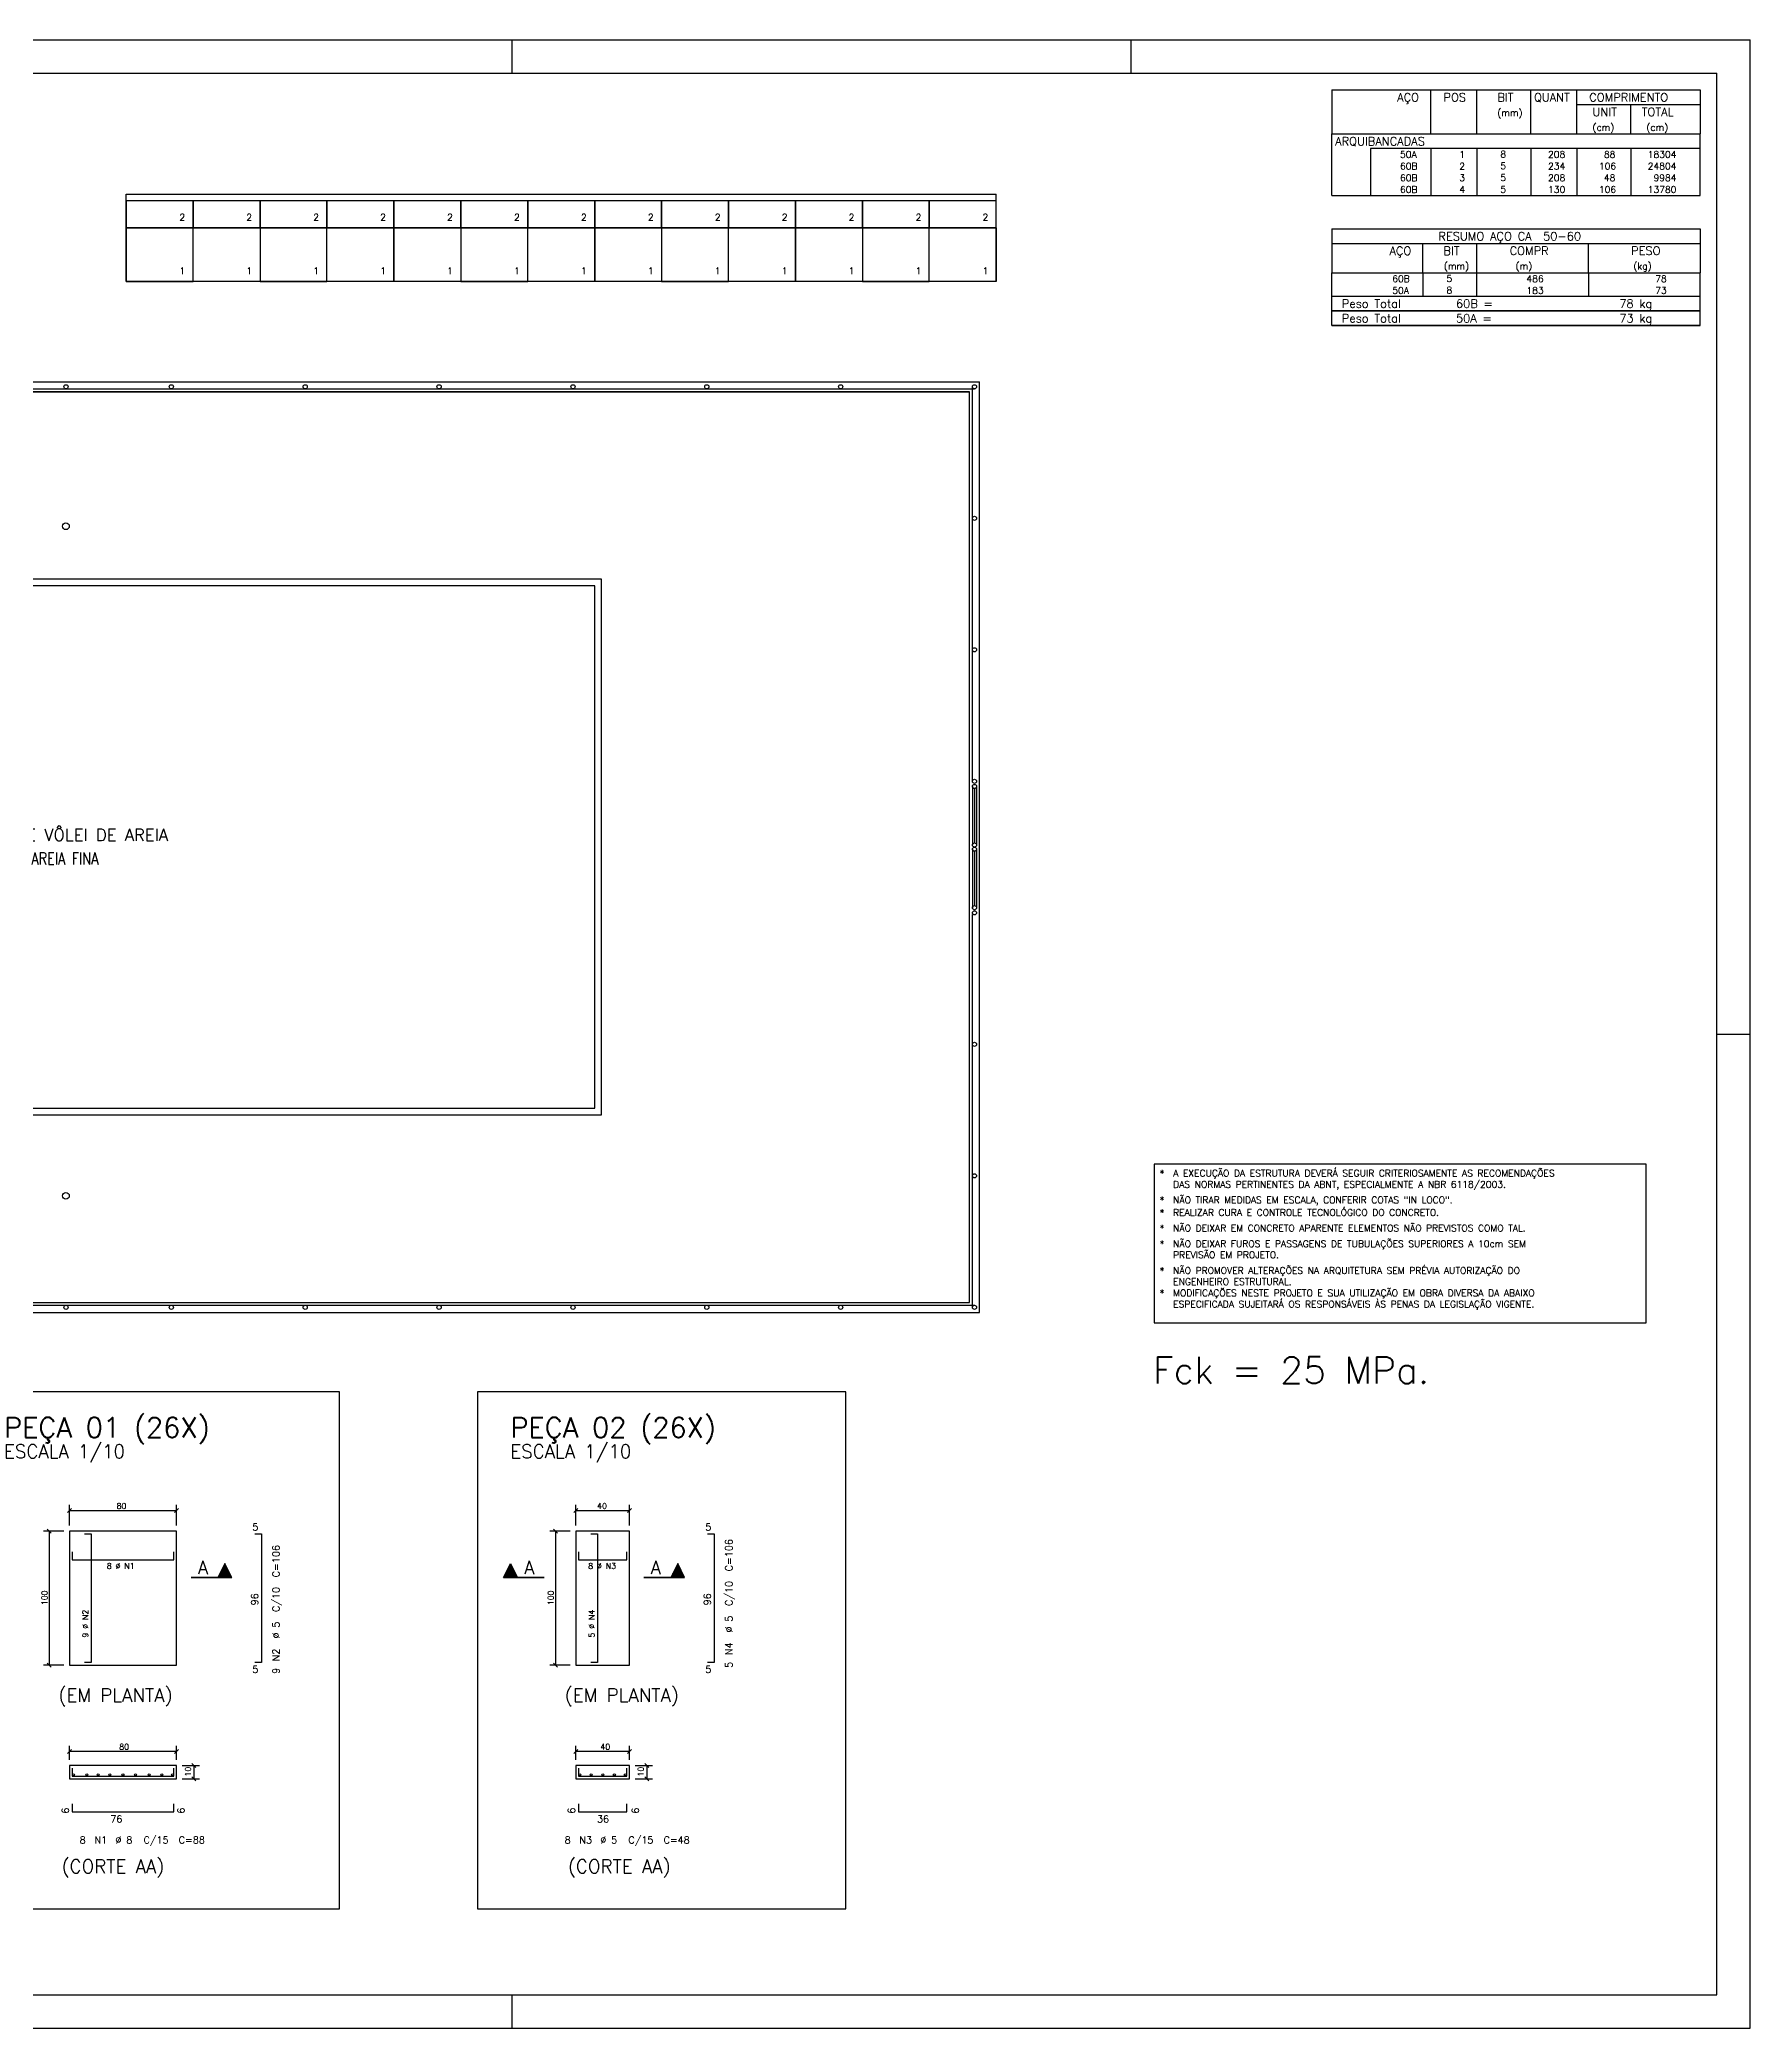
# Model space of a CAD drawing. Extents: x 87 to 216, y 36 to 112.
# Drawn here: x 103.12 to 128.68, y 35.84 to 65.54 of the extents above; entities that cross this region are included whole.
import ezdxf

# ---------------------------------------------------------------- set-up
doc = ezdxf.new("R2010")
doc.units = 0
doc.header["$LTSCALE"] = 0.5
doc.header["$MEASUREMENT"] = 0
for name, color, linetype in [('06', 6, 'CONTINUOUS'), ('1', 2, 'CONTINUOUS'), ('2', 4, 'CONTINUOUS'), ('4', 1, 'CONTINUOUS'), ('5', 5, 'CONTINUOUS'), ('6', 3, 'CONTINUOUS'), ('ARQUIB', 3, 'CONTINUOUS'), ('ARQUIT', 8, 'CONTINUOUS'), ('CERCADURA', 7, 'CONTINUOUS')]:
    doc.layers.add(name, color=color, linetype=linetype)
doc.styles.add('AMB200', font='ROMANS.SHX')
doc.styles.get("Standard").update_dxf_attribs({"font": 'romans.shx'})

msp = doc.modelspace()

# ---------------------------------------------------------------- linework, layer by layer
at = {"layer": '06'}
for p, q in [((87.879, 65.038), (128.179, 65.038)), ((128.179, 36.338), (128.179, 65.038)), ((87.879, 36.338), (128.179, 36.338))]:
    msp.add_line(p, q, dxfattribs=at)
at = {"layer": '1', "linetype": 'Continuous'}
for p, q in [((122.429, 64.788), (122.429, 64.132)), ((122.429, 64.788), (127.929, 64.788)), ((123.904, 64.132), (123.904, 64.788)), ((124.594, 64.132), (124.594, 64.788)), ((125.399, 64.132), (125.399, 64.788)), ((126.089, 64.132), (126.089, 64.788)), ((127.929, 64.788), (127.929, 64.132)), ((126.089, 64.569), (127.929, 64.569)), ((126.894, 64.132), (126.894, 64.569)), ((122.429, 64.132), (127.929, 64.132)), ((122.429, 63.913), (122.429, 64.132)), ((122.429, 64.132), (127.929, 64.132)), ((122.429, 63.738), (122.429, 63.913)), ((127.929, 63.913), (123.004, 63.913)), ((123.004, 63.913), (123.004, 63.738)), ((123.904, 63.913), (123.904, 63.738)), ((124.594, 63.913), (124.594, 63.738)), ((125.399, 63.913), (125.399, 63.738)), ((126.089, 63.913), (126.089, 63.738)), ((126.894, 63.913), (126.894, 63.738)), ((127.929, 63.913), (127.929, 64.132)), ((127.929, 63.738), (127.929, 63.913)), ((122.429, 63.563), (122.429, 63.738)), ((122.429, 63.388), (122.429, 63.563)), ((123.004, 63.738), (123.004, 63.563)), ((123.004, 63.563), (123.004, 63.388)), ((123.904, 63.738), (123.904, 63.563)), ((123.904, 63.563), (123.904, 63.388)), ((124.594, 63.738), (124.594, 63.563)), ((124.594, 63.563), (124.594, 63.388)), ((125.399, 63.738), (125.399, 63.563)), ((125.399, 63.563), (125.399, 63.388)), ((126.089, 63.738), (126.089, 63.563)), ((126.089, 63.563), (126.089, 63.388)), ((126.894, 63.738), (126.894, 63.563)), ((126.894, 63.563), (126.894, 63.388)), ((127.929, 63.563), (127.929, 63.738)), ((127.929, 63.388), (127.929, 63.563)), ((122.429, 63.213), (122.429, 63.388)), ((123.004, 63.388), (123.004, 63.213)), ((123.904, 63.388), (123.904, 63.213)), ((124.594, 63.388), (124.594, 63.213)), ((125.399, 63.388), (125.399, 63.213)), ((126.089, 63.388), (126.089, 63.213)), ((126.894, 63.388), (126.894, 63.213)), ((127.929, 63.213), (127.929, 63.388)), ((122.429, 63.213), (127.929, 63.213)), ((122.429, 62.713), (122.429, 62.057)), ((122.429, 62.713), (127.929, 62.713)), ((127.929, 62.713), (127.929, 62.057)), ((122.429, 62.494), (127.929, 62.494)), ((123.789, 62.057), (123.789, 62.494)), ((124.594, 62.057), (124.594, 62.494)), ((126.261, 62.057), (126.261, 62.494)), ((122.429, 62.057), (127.929, 62.057)), ((122.429, 61.882), (122.429, 62.057)), ((122.429, 61.707), (122.429, 61.882)), ((123.789, 62.057), (123.789, 61.882)), ((123.789, 61.882), (123.789, 61.707)), ((124.594, 61.882), (124.594, 62.057)), ((124.594, 61.707), (124.594, 61.882)), ((126.261, 62.057), (126.261, 61.882)), ((126.261, 61.882), (126.261, 61.707)), ((127.929, 61.882), (127.929, 62.057)), ((127.929, 61.707), (127.929, 61.882)), ((122.429, 61.707), (127.929, 61.707)), ((122.429, 61.488), (122.429, 61.707)), ((122.429, 61.707), (127.929, 61.707)), ((127.929, 61.488), (122.429, 61.488)), ((122.429, 61.269), (122.429, 61.488)), ((122.429, 61.488), (127.929, 61.488)), ((127.929, 61.488), (127.929, 61.707)), ((127.929, 61.269), (127.929, 61.488)), ((127.929, 61.269), (122.429, 61.269)), ((122.429, 61.269), (127.929, 61.269))]:
    msp.add_line(p, q, dxfattribs=at)
for points in [[(127.122, 48.743), (119.773, 48.743), (119.773, 46.374), (127.122, 46.374), (127.122, 48.743)], [(105.166, 41.261), (105.166, 43.261), (103.566, 43.261), (103.566, 41.261), (105.166, 41.261)], [(111.931, 41.261), (111.931, 43.261), (111.131, 43.261), (111.131, 41.261), (111.931, 41.261)], [(103.566, 39.563), (105.166, 39.563), (105.166, 39.763), (103.566, 39.763), (103.566, 39.563)], [(111.131, 39.563), (111.931, 39.563), (111.931, 39.763), (111.131, 39.763), (111.131, 39.563)]]:
    msp.add_lwpolyline(points, dxfattribs=at)
for points in [[(107.598, 45.345), (102.096, 45.345), (102.096, 37.623), (107.598, 37.623)], [(115.163, 45.345), (109.662, 45.345), (109.662, 37.623), (115.163, 37.623)]]:
    msp.add_lwpolyline(points, close=True, dxfattribs=at)
at = {"layer": '2', "linetype": 'Continuous'}
for p, q in [((103.536, 43.54), (103.596, 43.6)), ((103.566, 43.346), (103.566, 43.655)), ((103.566, 43.57), (105.166, 43.57)), ((105.136, 43.54), (105.196, 43.6)), ((105.166, 43.346), (105.166, 43.655)), ((111.101, 43.54), (111.161, 43.6)), ((111.131, 43.346), (111.131, 43.655)), ((111.131, 43.57), (111.931, 43.57)), ((111.901, 43.54), (111.961, 43.6)), ((111.931, 43.346), (111.931, 43.655)), ((103.481, 43.261), (103.175, 43.261)), ((103.23, 43.291), (103.29, 43.231)), ((103.26, 43.261), (103.26, 41.261)), ((111.046, 43.261), (110.741, 43.261)), ((110.796, 43.291), (110.856, 43.231)), ((110.826, 43.261), (110.826, 41.261)), ((103.23, 41.291), (103.29, 41.231)), ((110.796, 41.291), (110.856, 41.231)), ((103.481, 41.261), (103.175, 41.261)), ((111.046, 41.261), (110.741, 41.261)), ((103.596, 40.003), (103.536, 39.943)), ((103.566, 39.848), (103.566, 40.058)), ((105.166, 39.973), (103.566, 39.973)), ((105.196, 40.003), (105.136, 39.943)), ((105.166, 39.848), (105.166, 40.058)), ((111.161, 40.003), (111.101, 39.943)), ((111.131, 39.848), (111.131, 40.058)), ((111.931, 39.973), (111.131, 39.973)), ((111.961, 40.003), (111.901, 39.943)), ((111.931, 39.848), (111.931, 40.058)), ((105.251, 39.763), (105.51, 39.763)), ((105.251, 39.563), (105.51, 39.563)), ((105.395, 39.793), (105.455, 39.733)), ((105.395, 39.593), (105.455, 39.533)), ((105.425, 39.763), (105.425, 39.563)), ((112.016, 39.763), (112.276, 39.763)), ((112.016, 39.563), (112.276, 39.563)), ((112.161, 39.793), (112.221, 39.733)), ((112.161, 39.593), (112.221, 39.533)), ((112.191, 39.763), (112.191, 39.563))]:
    msp.add_line(p, q, dxfattribs=at)
at = {"layer": '4', "linetype": 'Continuous'}
for points in [[(103.792, 43.221), (103.892, 43.221), (103.892, 41.301), (103.792, 41.301)], [(106.335, 43.221), (106.435, 43.221), (106.435, 41.301), (106.335, 41.301)], [(111.357, 43.221), (111.457, 43.221), (111.457, 41.301), (111.357, 41.301)], [(113.1, 43.221), (113.2, 43.221), (113.2, 41.301), (113.1, 41.301)], [(103.606, 42.953), (103.606, 42.833), (105.126, 42.833), (105.126, 42.953)], [(111.171, 42.953), (111.171, 42.833), (111.891, 42.833), (111.891, 42.953)], [(103.606, 39.188), (103.606, 39.068), (105.126, 39.068), (105.126, 39.188)], [(111.171, 39.188), (111.171, 39.068), (111.891, 39.068), (111.891, 39.188)]]:
    msp.add_lwpolyline(points, dxfattribs=at)
at = {"layer": '6', "linetype": 'Continuous'}
for p, q in [((105.887, 42.779), (105.784, 42.572)), ((105.887, 42.777), (105.785, 42.572)), ((105.991, 42.571), (105.887, 42.779)), ((105.989, 42.572), (105.887, 42.777)), ((110.051, 42.571), (110.155, 42.779)), ((110.052, 42.572), (110.155, 42.777)), ((110.155, 42.779), (110.258, 42.572)), ((110.155, 42.777), (110.257, 42.572)), ((112.653, 42.779), (112.549, 42.572)), ((112.653, 42.777), (112.55, 42.572)), ((112.756, 42.571), (112.653, 42.779)), ((112.755, 42.572), (112.653, 42.777)), ((105.989, 42.572), (105.383, 42.572)), ((105.383, 42.571), (105.991, 42.571)), ((105.983, 42.587), (105.791, 42.587)), ((105.975, 42.603), (105.799, 42.603)), ((105.967, 42.619), (105.807, 42.619)), ((105.959, 42.635), (105.815, 42.635)), ((105.951, 42.651), (105.823, 42.651)), ((105.943, 42.667), (105.831, 42.667)), ((105.935, 42.683), (105.839, 42.683)), ((105.927, 42.699), (105.847, 42.699)), ((105.919, 42.715), (105.855, 42.715)), ((105.911, 42.731), (105.863, 42.731)), ((105.903, 42.747), (105.871, 42.747)), ((105.895, 42.763), (105.878, 42.763)), ((110.659, 42.571), (110.051, 42.571)), ((110.052, 42.572), (110.659, 42.572)), ((110.059, 42.587), (110.25, 42.587)), ((110.067, 42.603), (110.242, 42.603)), ((110.075, 42.619), (110.234, 42.619)), ((110.083, 42.635), (110.226, 42.635)), ((110.091, 42.651), (110.218, 42.651)), ((110.099, 42.667), (110.21, 42.667)), ((110.107, 42.683), (110.202, 42.683)), ((110.115, 42.699), (110.194, 42.699)), ((110.123, 42.715), (110.186, 42.715)), ((110.131, 42.731), (110.178, 42.731)), ((110.139, 42.747), (110.17, 42.747)), ((110.147, 42.763), (110.164, 42.763)), ((112.755, 42.572), (112.148, 42.572)), ((112.148, 42.571), (112.756, 42.571)), ((112.748, 42.587), (112.557, 42.587)), ((112.74, 42.603), (112.565, 42.603)), ((112.732, 42.619), (112.573, 42.619)), ((112.724, 42.635), (112.581, 42.635)), ((112.716, 42.651), (112.589, 42.651)), ((112.708, 42.667), (112.597, 42.667)), ((112.7, 42.683), (112.605, 42.683)), ((112.692, 42.699), (112.613, 42.699)), ((112.684, 42.715), (112.621, 42.715)), ((112.677, 42.731), (112.629, 42.731)), ((112.669, 42.747), (112.637, 42.747)), ((112.661, 42.763), (112.643, 42.763))]:
    msp.add_line(p, q, dxfattribs=at)
for points in [[(103.606, 39.723), (103.606, 39.603), (105.126, 39.603), (105.126, 39.723)], [(111.171, 39.723), (111.171, 39.603), (111.891, 39.603), (111.891, 39.723)]]:
    msp.add_lwpolyline(points, dxfattribs=at)
for centre in [(103.626, 39.623), (103.825, 39.623), (103.996, 39.623), (104.17, 39.623), (104.365, 39.623), (104.552, 39.623), (104.758, 39.623), (104.945, 39.623), (105.106, 39.623), (111.191, 39.623), (111.362, 39.623), (111.533, 39.623), (111.707, 39.623), (111.871, 39.623)]:
    msp.add_circle(centre, 0.015, dxfattribs=at)
at = {"layer": 'ARQUIB'}
for points in [[(104.413, 62.73), (105.413, 62.73), (105.413, 63.13), (104.413, 63.13)], [(105.413, 62.73), (106.413, 62.73), (106.413, 63.13), (105.413, 63.13)], [(106.413, 62.73), (107.413, 62.73), (107.413, 63.13), (106.413, 63.13)], [(107.413, 62.73), (108.413, 62.73), (108.413, 63.13), (107.413, 63.13)], [(108.413, 62.73), (109.413, 62.73), (109.413, 63.13), (108.413, 63.13)], [(109.413, 62.73), (110.413, 62.73), (110.413, 63.13), (109.413, 63.13)], [(110.413, 62.73), (111.413, 62.73), (111.413, 63.13), (110.413, 63.13)], [(111.413, 62.73), (112.413, 62.73), (112.413, 63.13), (111.413, 63.13)], [(112.413, 62.73), (113.413, 62.73), (113.413, 63.13), (112.413, 63.13)], [(113.413, 62.73), (114.413, 62.73), (114.413, 63.13), (113.413, 63.13)], [(114.413, 62.73), (115.413, 62.73), (115.413, 63.13), (114.413, 63.13)], [(115.413, 62.73), (116.413, 62.73), (116.413, 63.13), (115.413, 63.13)], [(116.413, 62.73), (117.413, 62.73), (117.413, 63.13), (116.413, 63.13)], [(104.413, 61.93), (105.413, 61.93), (105.413, 62.73), (104.413, 62.73)], [(106.413, 61.93), (105.413, 61.93), (105.413, 62.73), (106.413, 62.73)], [(106.413, 61.93), (107.413, 61.93), (107.413, 62.73), (106.413, 62.73)], [(108.413, 61.93), (107.413, 61.93), (107.413, 62.73), (108.413, 62.73)], [(109.413, 61.93), (108.413, 61.93), (108.413, 62.73), (109.413, 62.73)], [(109.413, 61.93), (110.413, 61.93), (110.413, 62.73), (109.413, 62.73)], [(111.413, 61.93), (110.413, 61.93), (110.413, 62.73), (111.413, 62.73)], [(112.413, 61.93), (111.413, 61.93), (111.413, 62.73), (112.413, 62.73)], [(112.413, 61.93), (113.413, 61.93), (113.413, 62.73), (112.413, 62.73)], [(114.413, 61.93), (113.413, 61.93), (113.413, 62.73), (114.413, 62.73)], [(115.413, 61.93), (114.413, 61.93), (114.413, 62.73), (115.413, 62.73)], [(115.413, 61.93), (116.413, 61.93), (116.413, 62.73), (115.413, 62.73)], [(117.413, 61.93), (116.413, 61.93), (116.413, 62.73), (117.413, 62.73)]]:
    msp.add_lwpolyline(points, close=True, dxfattribs=at)
at = {"layer": 'ARQUIT'}
for p, q in [((117.413, 63.13), (104.413, 63.13)), ((117.413, 61.93), (117.413, 63.23)), ((117.413, 62.73), (104.413, 62.73)), ((117.413, 61.93), (104.413, 61.93)), ((89.863, 60.43), (117.163, 60.43)), ((89.938, 60.324), (117.088, 60.324)), ((117.057, 54.463), (117.057, 60.355)), ((117.163, 46.53), (117.163, 60.43)), ((90.013, 60.28), (117.013, 60.28)), ((117.013, 46.68), (117.013, 60.28)), ((117.057, 54.386), (117.057, 53.512)), ((117.088, 54.354), (117.088, 53.543)), ((117.12, 54.386), (117.12, 53.512)), ((117.057, 53.449), (117.057, 52.575)), ((117.088, 53.418), (117.088, 52.606)), ((117.12, 53.449), (117.12, 52.575)), ((117.057, 46.605), (117.057, 52.473)), ((89.938, 46.637), (117.088, 46.637)), ((90.013, 46.68), (117.013, 46.68)), ((89.863, 46.53), (117.163, 46.53))]:
    msp.add_line(p, q, dxfattribs=at)
for points in [[(104.413, 63.23), (117.413, 63.23)], [(117.413, 61.93), (104.413, 61.93), (104.413, 63.23)], [(90.013, 60.28), (90.013, 46.68), (117.013, 46.68), (117.013, 60.28), (90.013, 60.28)]]:
    msp.add_lwpolyline(points, dxfattribs=at)
for points in [[(111.513, 49.48), (111.513, 57.48), (95.513, 57.48), (95.513, 49.48)], [(111.413, 49.58), (111.413, 57.38), (95.613, 57.38), (95.613, 49.58)]]:
    msp.add_lwpolyline(points, close=True, dxfattribs=at)
for centre, radius in [((103.513, 60.355), 0.0312), ((105.088, 60.355), 0.0312), ((107.088, 60.355), 0.0312), ((109.088, 60.355), 0.0312), ((111.088, 60.355), 0.0312), ((113.088, 60.355), 0.0312), ((115.088, 60.355), 0.0312), ((117.088, 60.355), 0.0312), ((103.513, 58.272), 0.05), ((117.088, 58.391), 0.0312), ((117.088, 56.427), 0.0312), ((117.088, 54.463), 0.0312), ((117.088, 54.386), 0.0312), ((117.088, 53.512), 0.0312), ((117.088, 53.449), 0.0312), ((117.088, 52.575), 0.0312), ((117.088, 52.498), 0.0312), ((117.088, 50.534), 0.0312), ((117.088, 48.57), 0.0312), ((103.513, 48.272), 0.05), ((103.513, 46.605), 0.0312), ((105.088, 46.605), 0.0312), ((107.088, 46.605), 0.0312), ((109.088, 46.605), 0.0312), ((111.088, 46.605), 0.0312), ((113.088, 46.605), 0.0312), ((115.088, 46.605), 0.0312), ((117.088, 46.605), 0.0312)]:
    msp.add_circle(centre, radius, dxfattribs=at)
at = {"layer": 'CERCADURA'}
for p, q in [((86.629, 65.538), (128.679, 65.538)), ((110.179, 65.038), (110.179, 65.538)), ((119.429, 65.038), (119.429, 65.538)), ((128.679, 35.838), (128.679, 65.538)), ((128.179, 50.688), (128.679, 50.688)), ((110.179, 35.838), (110.179, 36.338)), ((86.629, 35.838), (128.679, 35.838))]:
    msp.add_line(p, q, dxfattribs=at)

# ---------------------------------------------------------------- texts
at = {"layer": '1', "linetype": 'Continuous'}
for s, height, p in [('AÇO', 0.125, (123.403, 64.616)), ('POS', 0.125, (124.094, 64.616)), ('(mm)', 0.1, (124.899, 64.398)), ('BIT', 0.125, (124.899, 64.616)), ('QUANT', 0.125, (125.447, 64.616)), ('COMPRIMENTO', 0.125, (126.273, 64.616)), ('UNIT', 0.125, (126.322, 64.398)), ('TOTAL', 0.125, (127.058, 64.398)), ('(cm)', 0.1, (126.322, 64.179)), ('(cm)', 0.1, (127.127, 64.179)), ('ARQUIBANCADAS', 0.125, (122.477, 63.96)), ('     50A', 0.1, (123.073, 63.776)), ('  1', 0.1, (124.194, 63.776)), ('    8  ', 0.1, (124.647, 63.779)), (' 208', 0.1, (125.589, 63.776)), ('    88', 0.1, (126.194, 63.776)), ('  18304', 0.1, (127.01, 63.776)), ('     60B', 0.1, (123.073, 63.601)), ('  2', 0.1, (124.194, 63.601)), ('    5  ', 0.1, (124.647, 63.604)), (' 234', 0.1, (125.589, 63.601)), ('   106', 0.1, (126.194, 63.601)), ('  24804', 0.1, (127.01, 63.601)), ('     60B', 0.1, (123.073, 63.426)), ('     60B', 0.1, (123.073, 63.251)), ('  3', 0.1, (124.194, 63.426)), ('  4', 0.1, (124.194, 63.251)), ('    5  ', 0.1, (124.647, 63.429)), ('    5  ', 0.1, (124.647, 63.254)), (' 208', 0.1, (125.589, 63.426)), (' 130', 0.1, (125.589, 63.251)), ('   106', 0.1, (126.194, 63.251)), ('    48', 0.1, (126.194, 63.426)), ('  13780', 0.1, (127.01, 63.251)), ('   9984', 0.1, (127.01, 63.426)), ('2', 0.1, (105.208, 62.838)), ('2', 0.1, (106.208, 62.838)), ('2', 0.1, (107.208, 62.838)), ('2', 0.1, (108.208, 62.838)), ('2', 0.1, (109.208, 62.838)), ('2', 0.1, (110.208, 62.838)), ('2', 0.1, (111.208, 62.838)), ('2', 0.1, (112.208, 62.838)), ('2', 0.1, (113.208, 62.838)), ('2', 0.1, (114.208, 62.838)), ('2', 0.1, (115.208, 62.838)), ('2', 0.1, (116.208, 62.838)), ('2', 0.1, (117.208, 62.838)), ('AÇO', 0.125, (123.288, 62.323)), ('RESUMO AÇO CA  50-60', 0.125, (124.019, 62.541)), ('BIT', 0.125, (124.094, 62.323)), ('COMPR', 0.125, (125.083, 62.324)), ('PESO', 0.125, (126.898, 62.324)), ('1', 0.1, (105.208, 62.038)), ('1', 0.1, (106.208, 62.038)), ('1', 0.1, (107.208, 62.038)), ('1', 0.1, (108.208, 62.038)), ('1', 0.1, (109.208, 62.038)), ('1', 0.1, (110.208, 62.038)), ('1', 0.1, (111.208, 62.038)), ('1', 0.1, (112.208, 62.038)), ('1', 0.1, (113.208, 62.038)), ('1', 0.1, (114.208, 62.038)), ('1', 0.1, (115.208, 62.038)), ('1', 0.1, (116.208, 62.038)), ('1', 0.1, (117.208, 62.038)), ('(mm)', 0.1, (124.101, 62.109)), ('(m)', 0.1, (125.172, 62.109)), ('(kg)', 0.1, (126.932, 62.109)), ('     50A', 0.1, (122.958, 61.744)), ('     60B', 0.1, (122.958, 61.919)), ('    5  ', 0.1, (123.842, 61.922)), ('    8  ', 0.1, (123.842, 61.747)), ('     486', 0.1, (124.962, 61.919)), ('     183', 0.1, (124.962, 61.744)), ('     78', 0.1, (126.886, 61.919)), ('     73', 0.1, (126.886, 61.744)), ('Peso Total        60B =', 0.125, (122.575, 61.535)), ('     78 kg', 0.125, (126.257, 61.535)), ('Peso Total        50A =', 0.125, (122.575, 61.316)), ('     73 kg', 0.125, (126.257, 61.316)), ('*', 0.1, (119.856, 48.559)), ('A EXECUÇÃO DA ESTRUTURA DEVERÁ SEGUIR CRITERIOSAMENTE AS RECOMENDAÇÕES', 0.1, (120.056, 48.559)), ('DAS NORMAS PERTINENTES DA ABNT, ESPECIALMENTE A NBR 6118/2003.', 0.1, (120.056, 48.392)), ('*', 0.1, (119.856, 48.159)), ('NÃO TIRAR MEDIDAS EM ESCALA, CONFERIR COTAS "IN LOCO".', 0.1, (120.056, 48.159)), ('*', 0.1, (119.856, 47.972)), ('*', 0.1, (119.856, 47.739)), ('REALIZAR CURA E CONTROLE TECNOLÓGICO DO CONCRETO.', 0.1, (120.056, 47.972)), ('NÃO DEIXAR EM CONCRETO APARENTE ELEMENTOS NÃO PREVISTOS COMO TAL.', 0.1, (120.056, 47.739)), ('*', 0.1, (119.856, 47.505)), ('NÃO DEIXAR FUROS E PASSAGENS DE TUBULAÇÕES SUPERIORES A 10cm SEM', 0.1, (120.056, 47.505)), ('PREVISÃO EM PROJETO.', 0.1, (120.056, 47.339)), ('NÃO PROMOVER ALTERAÇÕES NA ARQUITETURA SEM PRÉVIA AUTORIZAÇÃO DO', 0.1, (120.056, 47.105)), ('*', 0.1, (119.856, 47.105)), ('ENGENHEIRO ESTRUTURAL.', 0.1, (120.056, 46.939)), ('*', 0.1, (119.856, 46.77)), ('MODIFICAÇÕES NESTE PROJETO E SUA UTILIZAÇÃO EM OBRA DIVERSA DA ABAIXO', 0.1, (120.056, 46.77)), ('ESPECIFICADA SUJEITARÁ OS RESPONSÁVEIS ÀS PENAS DA LEGISLAÇÃO VIGENTE.', 0.1, (120.056, 46.603)), ('ESCALA 1/10', 0.2, (102.587, 44.355)), ('ESCALA 1/10', 0.2, (110.152, 44.355)), ('8 %%C N1', 0.085, (104.123, 42.7)), ('8 %%C N3', 0.085, (111.316, 42.7))]:
    msp.add_text(s, height=height, dxfattribs=at).set_placement(p)
for s, p in [('9 %%C N2', (103.845, 41.673)), ('5 %%C N4', (111.411, 41.673))]:
    msp.add_text(s, height=0.085, rotation=90, dxfattribs=at).set_placement(p)
at = {"layer": '2', "linetype": 'Continuous'}
for s, height, p in [('80', 0.085, (104.27, 43.596)), ('40', 0.085, (111.45, 43.596)), (' 5 ', 0.105, (106.227, 43.274)), (' 5 ', 0.105, (112.993, 43.274)), (' 5 ', 0.105, (106.227, 41.144)), (' 5 ', 0.105, (112.993, 41.144)), ('80', 0.085, (104.309, 39.999)), ('40', 0.085, (111.499, 39.999)), ('76', 0.105, (104.175, 38.911)), ('36', 0.105, (111.449, 38.911)), ('8', 0.105, (103.718, 38.598)), ('N1', 0.105, (103.94, 38.598)), ('%%C 8', 0.105, (104.252, 38.598)), ('C/15', 0.105, (104.672, 38.598)), ('C=88', 0.105, (105.197, 38.598)), ('8', 0.105, (110.963, 38.598)), ('N3', 0.105, (111.185, 38.598)), ('%%C 5', 0.105, (111.497, 38.598)), ('C/15', 0.105, (111.917, 38.598)), ('C=48', 0.105, (112.442, 38.598))]:
    msp.add_text(s, height=height, dxfattribs=at).set_placement(p)
for s, height, p in [('C=106', 0.105, (113.47, 42.662)), ('C=106', 0.105, (106.705, 42.573)), ('C/10', 0.105, (113.47, 42.145)), ('100', 0.085, (103.235, 42.157)), ('96', 0.105, (106.385, 42.153)), ('C/10', 0.105, (106.705, 42.055)), ('100', 0.085, (110.8, 42.157)), ('96', 0.105, (113.15, 42.153)), ('%%C 5', 0.105, (106.705, 41.659)), ('%%C 5', 0.105, (113.47, 41.749)), ('N4', 0.105, (113.47, 41.41)), ('N2', 0.105, (106.705, 41.32)), ('5', 0.105, (113.47, 41.221)), ('9', 0.105, (106.705, 41.131)), ('10', 0.085, (105.378, 39.598)), ('10', 0.085, (112.144, 39.598)), (' 6 ', 0.105, (103.554, 38.971)), (' 6 ', 0.105, (105.284, 38.971)), (' 6 ', 0.105, (111.119, 38.971)), (' 6 ', 0.105, (112.075, 38.971))]:
    msp.add_text(s, height=height, rotation=90, dxfattribs=at).set_placement(p)
at = {"layer": '4', "linetype": 'Continuous'}
for s, height, p in [('PEÇA 01 (26X)', 0.3, (102.587, 44.661)), ('PEÇA 02 (26X)', 0.3, (110.152, 44.661)), ('(EM PLANTA)', 0.2, (103.4, 40.713)), ('(EM PLANTA)', 0.2, (110.965, 40.713)), ('(CORTE AA)', 0.2, (103.447, 38.156)), ('(CORTE AA)', 0.2, (111.012, 38.156))]:
    msp.add_text(s, height=height, dxfattribs=at).set_placement(p)
at = {"layer": '5', "linetype": 'Continuous', "insert": (119.752, 45.867), "char_height": 0.4, "width": 8.13233, "attachment_point": 1}
msp.add_mtext('Fck = 25 MPa.', dxfattribs=at)
at = {"layer": '6', "linetype": 'Continuous'}
for p in [(105.483, 42.621), (110.359, 42.621), (112.248, 42.621)]:
    msp.add_text('A', height=0.2, dxfattribs=at).set_placement(p)
at = {"layer": 'ARQUIT', "style": 'AMB200'}
msp.add_text('QUADRA DE VÔLEI DE AREIA', height=0.18, dxfattribs=at).set_placement((101.691, 53.571))
at = {"layer": 'ARQUIT', "style": 'AMB200', "width": 0.7837}
msp.add_text('AREIA FINA', height=0.18, dxfattribs=at).set_placement((102.995, 53.22))

doc.saveas('drawing.dxf')
